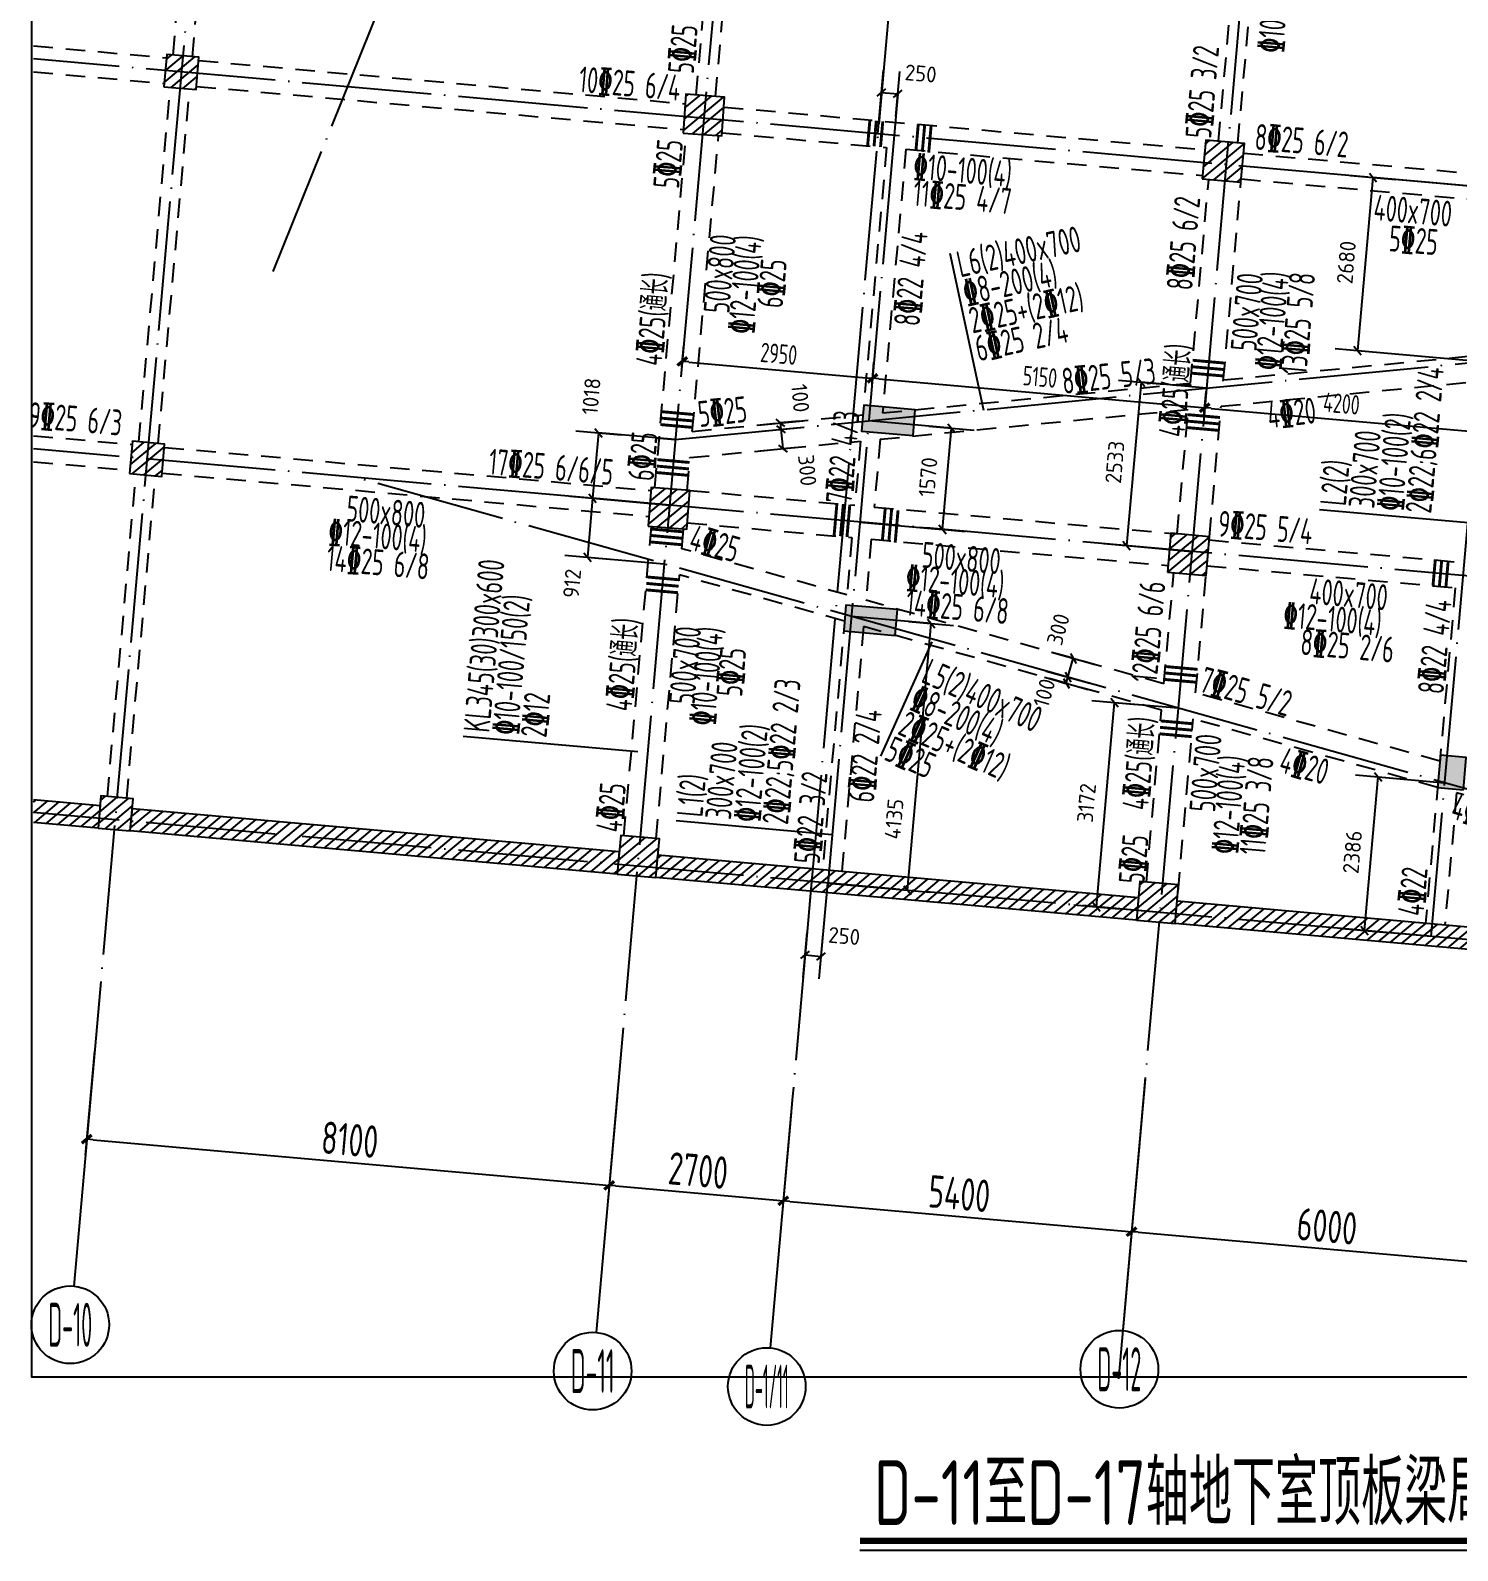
# Model space of a CAD drawing. Header units: millimetres. Extents: x 64473 to 386235, y 427387 to 703525.
# Drawn here: x 65038 to 87080, y 427574 to 451063 of the extents above; entities that cross this region are included whole.
import ezdxf
from ezdxf.enums import TextEntityAlignment as Align

# ---------------------------------------------------------------- set-up
doc = ezdxf.new("R2010")
doc.units = ezdxf.units.MM
doc.header["$LTSCALE"] = 100
doc.header["$PDMODE"] = 35
doc.header["$PDSIZE"] = 200
doc.linetypes.add('3', pattern=[5, 3, -2])
doc.linetypes.add('DOTE', pattern=[2.42, 2, -0.2, 0.02, -0.2])
for name, color, linetype in [('B-TEXT', 7, 'Continuous'), ('COLU', 7, 'Continuous'), ('DIM111', 3, 'Continuous'), ('HATCH', 254, 'Continuous'), ('h斜线-墙', 7, 'Continuous'), ('h斜线-柱', 7, 'Continuous'), ('L-AXIS', 3, 'Continuous'), ('L-dote', 253, 'DOTE'), ('L-箍筋', 1, 'Continuous'), ('PUB_DIM', 3, 'Continuous'), ('WALL', 3, 'Continuous'), ('垂直标注', 31, 'Continuous'), ('垂直钢筋', 27, 'Continuous'), ('层12000', 54, 'Continuous'), ('柱', 2, 'Continuous'), ('梁虚线', 4, '3'), ('梁说明', 2, 'Continuous'), ('水平标注', 2, 'Continuous'), ('水平钢筋', 30, 'Continuous'), ('沉降观测点', 7, 'Continuous')]:
    doc.layers.add(name, color=color, linetype=linetype)
doc.styles.add('_TCH_AXIS', font='tssdeng.shx', dxfattribs={"width": 0.7, "bigfont": 'tssdchn.shx'})
doc.styles.add('CADReader_TextStyle', font='tssdeng.shx', dxfattribs={"height": 0.2, "bigfont": 'gbcbig.shx'})
doc.styles.add('COMPLEX', font='tssdeng.shx', dxfattribs={"width": 0.7, "bigfont": 'tssdchn.shx'})
doc.styles.get("Standard").update_dxf_attribs({"font": 'tssdeng.shx', "width": 0.7, "bigfont": 'tssdchn.shx'})
doc.styles.add('TSSD_Dimension', font='Tssdeng.shx', dxfattribs={"width": 0.7, "bigfont": 'tssdchn.shx'})
doc.dimstyles.new('TSSD_100_100$0', dxfattribs={"dimtxt": 300, "dimasz": 100, "dimexe": 250, "dimexo": 250, "dimgap": 100, "dimtad": 1, "dimdec": 0, "dimzin": 0, "dimdsep": 46, "dimtxsty": 'TSSD_Dimension', "dimblk": '_tsdbk', "dimblk1": '_tsdbk', "dimblk2": '_tsdbk', "dimsah": 1, "dimcen": 0, "dimclrt": 7, "dimadec": 0, "dimazin": 0, "dimtfac": 1, "dimtdec": 0, "dimtix": 1, "dimtmove": 2, "dimatfit": 3, "dimldrblk": '_tsdbk', "dimfxl": 1, "dimtolj": 1, "dimtzin": 0, "dimarcsym": 0})
pattern_1 = [(39.931646, (-659548.43, -374800.4), (-81.517904, 97.384965), [])]
pattern_2 = [(39.931646, (-183448.6, -59234.35), (-81.517904, 97.384965), [])]

# ---------------------------------------------------------------- blocks, each defined once
blk = doc.blocks.new('_tsdbk')
blk.add_line((-1, 0), (0, 0))
at = {"const_width": 0.5}
blk.add_lwpolyline([(-0.7, -0.7), (0.7, 0.7)], dxfattribs=at)
blk = doc.blocks.new('*D851')
at = {"layer": 'Defpoints', "color": 0}
for p in [(76809, 434592), (82188, 434115), (82045, 432501)]:
    blk.add_point(p, dxfattribs=at)
at = {"layer": 'L-AXIS', "color": 0, "lineweight": -2}
for p, q in [((76787, 434343), (76644, 432729)), ((82166, 433866), (82023, 432252)), ((76766, 432969), (81945, 432510))]:
    blk.add_line(p, q, dxfattribs=at)
at = {"layer": 'L-AXIS', "color": 0, "lineweight": -2, "xscale": 100, "yscale": 100, "zscale": 100}
for p, rotation in [((76666, 432978), 174.9316457828995), ((82045, 432501), 354.9316457828995)]:
    blk.add_blockref('_tsdbk', p, dxfattribs=dict(at, rotation=rotation))
at = {"layer": 'L-AXIS', "color": 7, "insert": (79386, 433088), "char_height": 500, "attachment_point": 5, "rotation": 354.9316, "style": 'TSSD_Dimension'}
blk.add_mtext('\\A1;5400', dxfattribs=at)
blk = doc.blocks.new('_AXISO')
blk.add_circle((0, 0), 0.5)
at = {"layer": 'B-TEXT', "style": 'COMPLEX', "width": 1.450893}
blk.add_attdef('A', text='', height=0.56, dxfattribs=at).set_placement((0.249375, -0.28), (0.749375, -0.28), align=Align.FIT)
blk = doc.blocks.new('*D852')
at = {"layer": 'Defpoints', "color": 0}
for p in [(66051, 435547), (74120, 434831), (73977, 433217)]:
    blk.add_point(p, dxfattribs=at)
at = {"layer": 'L-AXIS', "color": 0, "lineweight": -2}
for p, q in [((66029, 435298), (65886, 433683)), ((74098, 434582), (73955, 432968)), ((66008, 433923), (73877, 433225))]:
    blk.add_line(p, q, dxfattribs=at)
at = {"layer": 'L-AXIS', "color": 0, "lineweight": -2, "xscale": 100, "yscale": 100, "zscale": 100}
for p, rotation in [((65908, 433932), 174.9316457828995), ((73977, 433217), 354.9316457828995)]:
    blk.add_blockref('_tsdbk', p, dxfattribs=dict(at, rotation=rotation))
at = {"layer": 'L-AXIS', "color": 7, "insert": (69973, 433923), "char_height": 500, "attachment_point": 5, "rotation": 354.9316, "style": 'TSSD_Dimension'}
blk.add_mtext('\\A1;8100', dxfattribs=at)
blk = doc.blocks.new('*D853')
at = {"layer": 'Defpoints', "color": 0}
for p in [(74120, 434831), (76809, 434592), (76666, 432978)]:
    blk.add_point(p, dxfattribs=at)
at = {"layer": 'L-AXIS', "color": 0, "lineweight": -2}
for p, q in [((74098, 434582), (73955, 432968)), ((76787, 434343), (76644, 432729)), ((74076, 433208), (76566, 432987))]:
    blk.add_line(p, q, dxfattribs=at)
at = {"layer": 'L-AXIS', "color": 0, "lineweight": -2, "xscale": 100, "yscale": 100, "zscale": 100}
for p, rotation in [((73977, 433217), 174.9316457828995), ((76666, 432978), 354.9316457828995)]:
    blk.add_blockref('_tsdbk', p, dxfattribs=dict(at, rotation=rotation))
at = {"layer": 'L-AXIS', "color": 7, "insert": (75352, 433446), "char_height": 500, "attachment_point": 5, "rotation": 354.9316, "style": 'TSSD_Dimension'}
blk.add_mtext('\\A1;2700', dxfattribs=at)
blk = doc.blocks.new('*D857')
at = {"layer": 'Defpoints', "color": 0}
for p in [(82188, 434115), (88165, 433585), (88021, 431971)]:
    blk.add_point(p, dxfattribs=at)
at = {"layer": 'L-AXIS', "color": 0, "lineweight": -2}
for p, q in [((82166, 433866), (82023, 432252)), ((88143, 433336), (87999, 431722)), ((82145, 432492), (87922, 431980))]:
    blk.add_line(p, q, dxfattribs=at)
at = {"layer": 'L-AXIS', "color": 0, "lineweight": -2, "xscale": 100, "yscale": 100, "zscale": 100}
for p, rotation in [((82045, 432501), 174.9316457828995), ((88021, 431971), 354.9316457828995)]:
    blk.add_blockref('_tsdbk', p, dxfattribs=dict(at, rotation=rotation))
at = {"layer": 'L-AXIS', "color": 7, "insert": (85064, 432585), "char_height": 500, "attachment_point": 5, "rotation": 354.9316, "style": 'TSSD_Dimension'}
blk.add_mtext('\\A1;6000', dxfattribs=at)
blk = doc.blocks.new('2013120519334455')
at = {"layer": 'HATCH'}
h = blk.add_hatch(color=256, dxfattribs=at)
h.paths.add_polyline_path([(25000, 5100), (24200, 5100), (24200, 4700), (25000, 4700)])
h.paths.add_polyline_path([(25000, 2000), (24200, 2000), (24200, 1600), (25000, 1600)])
h.paths.add_polyline_path([(15650, 6200), (15650, 6700), (15250, 6700), (15250, 6200)])
h.paths.add_polyline_path([(15650, 0), (15650, 500), (15250, 500), (15250, 0)])
h.paths.add_polyline_path([(9750, 6200), (9750, 6700), (9350, 6700), (9350, 6200)])
h.paths.add_polyline_path([(9750, 0), (9750, 500), (9350, 500), (9350, 0)])
h.paths.add_polyline_path([(800, 5100), (0, 5100), (0, 4700), (800, 4700)])
h.paths.add_polyline_path([(800, 2000), (0, 2000), (0, 1600), (800, 1600)])
at = {"layer": '柱', "color": 2}
for points in [[(9750, 6200), (9750, 6700), (9350, 6700), (9350, 6200)], [(15650, 6200), (15650, 6700), (15250, 6700), (15250, 6200)], [(800, 5100), (0, 5100), (0, 4700), (800, 4700)], [(25000, 5100), (24200, 5100), (24200, 4700), (25000, 4700)], [(800, 2000), (0, 2000), (0, 1600), (800, 1600)], [(25000, 2000), (24200, 2000), (24200, 1600), (25000, 1600)], [(9750, 0), (9750, 500), (9350, 500), (9350, 0)], [(15650, 0), (15650, 500), (15250, 500), (15250, 0)]]:
    blk.add_lwpolyline(points, close=True, dxfattribs=at)
blk = doc.blocks.new('*D882')
at = {"layer": 'Defpoints', "color": 0}
for p in [(75076, 445616), (78044, 445687), (78015, 445355)]:
    blk.add_point(p, dxfattribs=at)
at = {"layer": 'DIM111', "color": 0, "lineweight": -2}
for p, q in [((75098, 445865), (75128, 446197)), ((75205, 445939), (77945, 445696)), ((78037, 445604), (78066, 445936))]:
    blk.add_line(p, q, dxfattribs=at)
at = {"layer": 'DIM111', "color": 0, "lineweight": -2, "xscale": 100, "yscale": 100, "zscale": 100}
for p, rotation in [((75106, 445948), 174.9318423569871), ((78044, 445687), 354.931842356987)]:
    blk.add_blockref('_tsdbk', p, dxfattribs=dict(at, rotation=rotation))
at = {"layer": 'DIM111', "color": 7, "insert": (76597, 446066), "char_height": 300, "attachment_point": 5, "rotation": 354.9318, "style": 'TSSD_Dimension'}
blk.add_mtext('\\A1;2950', dxfattribs=at)
blk = doc.blocks.new('*D883')
at = {"layer": 'Defpoints', "color": 0}
for p in [(83140, 444852), (87358, 444861), (87324, 444481)]:
    blk.add_point(p, dxfattribs=at)
at = {"layer": 'DIM111', "color": 0, "lineweight": -2}
for p, q in [((83162, 445101), (83196, 445481)), ((83274, 445223), (87258, 444870)), ((87346, 444730), (87380, 445110))]:
    blk.add_line(p, q, dxfattribs=at)
at = {"layer": 'DIM111', "color": 0, "lineweight": -2, "xscale": 100, "yscale": 100, "zscale": 100}
for p, rotation in [((83174, 445232), 174.9316211074427), ((87358, 444861), 354.9316211074427)]:
    blk.add_blockref('_tsdbk', p, dxfattribs=dict(at, rotation=rotation))
at = {"layer": 'DIM111', "color": 7, "insert": (85288, 445296), "char_height": 300, "attachment_point": 5, "rotation": 354.9316, "style": 'TSSD_Dimension'}
blk.add_mtext('\\A1;4200', dxfattribs=at)
blk = doc.blocks.new('*D884')
at = {"layer": 'Defpoints', "color": 0}
for p in [(78015, 445355), (83174, 445232), (83145, 444900)]:
    blk.add_point(p, dxfattribs=at)
at = {"layer": 'DIM111', "color": 0, "lineweight": -2}
for p, q in [((78037, 445604), (78066, 445936)), ((78144, 445678), (83074, 445241)), ((83167, 445149), (83196, 445481))]:
    blk.add_line(p, q, dxfattribs=at)
at = {"layer": 'DIM111', "color": 0, "lineweight": -2, "xscale": 100, "yscale": 100, "zscale": 100}
for p, rotation in [((78044, 445687), 174.9315048922347), ((83174, 445232), 354.9315048922346)]:
    blk.add_blockref('_tsdbk', p, dxfattribs=dict(at, rotation=rotation))
at = {"layer": 'DIM111', "color": 7, "insert": (80631, 445709), "char_height": 300, "attachment_point": 5, "rotation": 354.9315, "style": 'TSSD_Dimension'}
blk.add_mtext('\\A1;5150', dxfattribs=at)

msp = doc.modelspace()

# ---------------------------------------------------------------- hatches: boundary and pattern name
at = {"layer": 'h斜线-墙'}
h = msp.add_hatch(dxfattribs=at)
h.set_pattern_fill('ANSI31', color=256, scale=40, angle=-5.06835, style=0)
h.set_pattern_definition(pattern_2)
edge = h.paths.add_edge_path()
edge.add_line((65085, 439177.6), (66114.4, 439086.3))
edge.add_line((66114.4, 439086.3), (66083.5, 438737.7))
edge.add_line((66083.5, 438737.7), (65085, 438826.2))
h = msp.add_hatch(dxfattribs=at)
h.set_pattern_fill('ANSI31', color=256, scale=40, angle=-5.06835, style=0)
h.set_pattern_definition(pattern_2)
h.paths.add_polyline_path([(66612.5, 439042.1), (74132.9, 438375.1), (74102, 438026.5), (66581.5, 438693.5)])
h = msp.add_hatch(dxfattribs=at)
h.set_pattern_fill('ANSI31', color=256, scale=40, angle=-5.06835, style=0)
h.set_pattern_definition(pattern_2)
h.paths.add_polyline_path([(74730.6, 438322.1), (82151.5, 437664), (82120.5, 437315.3), (74699.7, 437973.5)])
h = msp.add_hatch(dxfattribs=at)
h.set_pattern_fill('ANSI31', color=256, scale=40, angle=-5.06835, style=0)
h.set_pattern_definition(pattern_2)
h.paths.add_polyline_path([(82749.1, 437610.9), (87928.8, 437151.6), (87897.9, 436802.9), (82718.2, 437262.3)])
at = {"layer": 'h斜线-柱'}
h = msp.add_hatch(dxfattribs=at)
h.set_pattern_fill('ANSI31', color=256, scale=40, angle=-5.06835, style=0)
h.set_pattern_definition(pattern_1)
h.paths.add_polyline_path([(67099.4, 450192.7), (67597.5, 450148.5), (67641.7, 450646.6), (67143.6, 450690.7)])
h = msp.add_hatch(dxfattribs=at)
h.set_pattern_fill('ANSI31', color=256, scale=40, angle=-5.06835, style=0)
h.set_pattern_definition(pattern_1)
h.paths.add_polyline_path([(75117.8, 449477.1), (75715.8, 449432.9), (75760, 450031), (75161.9, 450075.2)])
h = msp.add_hatch(dxfattribs=at)
h.set_pattern_fill('ANSI31', color=256, scale=40, angle=-5.06835, style=0)
h.set_pattern_definition(pattern_1)
h.paths.add_polyline_path([(83136.5, 448770.4), (83734.1, 448717.3), (83787.2, 449315), (83189.5, 449368)])
h = msp.add_hatch(dxfattribs=at)
h.set_pattern_fill('ANSI31', color=256, scale=40, angle=-5.06835, style=0)
h.set_pattern_definition(pattern_1)
h.paths.add_polyline_path([(66569.4, 444216.2), (67067.4, 444172), (67111.6, 444670), (66613.6, 444714.2)])
h = msp.add_hatch(dxfattribs=at)
h.set_pattern_fill('ANSI31', color=256, scale=40, angle=-5.06835, style=0)
h.set_pattern_definition(pattern_1)
h.paths.add_polyline_path([(74578.9, 443401.2), (75176.9, 443357), (75221.1, 443955.1), (74623.1, 443999.3)])
h = msp.add_hatch(dxfattribs=at)
h.set_pattern_fill('ANSI31', color=256, scale=40, angle=-5.06835, style=0)
h.set_pattern_definition(pattern_1)
h.paths.add_polyline_path([(82597.6, 442694.2), (83195.3, 442641.2), (83248.3, 443238.9), (82650.6, 443291.9)])
h = msp.add_hatch(dxfattribs=at)
h.set_pattern_fill('ANSI31', color=256, scale=40, angle=-5.06835, style=0)
h.set_pattern_definition(pattern_1)
h.paths.add_polyline_path([(66083.5, 438737.7), (66581.5, 438693.5), (66625.7, 439191.5), (66127.7, 439235.7)])
h = msp.add_hatch(dxfattribs=at)
h.set_pattern_fill('ANSI31', color=256, scale=40, angle=-5.06835, style=0)
h.set_pattern_definition(pattern_1)
h.paths.add_polyline_path([(74102, 438026.5), (74699.7, 437973.5), (74752.7, 438571.1), (74155, 438624.1)])
h = msp.add_hatch(dxfattribs=at)
h.set_pattern_fill('ANSI31', color=256, scale=40, angle=-5.06835, style=0)
h.set_pattern_definition(pattern_1)
h.paths.add_polyline_path([(82120.5, 437315.3), (82718.2, 437262.3), (82771.2, 437860), (82173.5, 437913)])

# ---------------------------------------------------------------- linework, layer by layer
at = {"layer": 'COLU'}
for points in [[(67099.4, 450192.7), (67597.5, 450148.5), (67641.7, 450646.6), (67143.6, 450690.7)], [(75117.8, 449477.1), (75715.8, 449432.9), (75760, 450031), (75161.9, 450075.2)], [(83136.5, 448770.4), (83734.1, 448717.3), (83787.2, 449315), (83189.5, 449368)], [(66569.4, 444216.2), (67067.4, 444172), (67111.6, 444670), (66613.6, 444714.2)], [(74578.9, 443401.2), (75176.9, 443357), (75221.1, 443955.1), (74623.1, 443999.3)], [(82597.6, 442694.2), (83195.3, 442641.2), (83248.3, 443238.9), (82650.6, 443291.9)], [(66083.5, 438737.7), (66581.5, 438693.5), (66625.7, 439191.5), (66127.7, 439235.7)], [(74102, 438026.5), (74699.7, 437973.5), (74752.7, 438571.1), (74155, 438624.1)], [(82120.5, 437315.3), (82718.2, 437262.3), (82771.2, 437860), (82173.5, 437913)]]:
    msp.add_lwpolyline(points, close=True, dxfattribs=at)
at = {"layer": 'L-AXIS'}
for p, q in [((66051.4, 435546.6), (65706.8, 431660.9)), ((74119.8, 434831), (73775.2, 430945.4)), ((82254.1, 434859.5), (81909.5, 430973.9)), ((76809.2, 434592.5), (76464.6, 430706.8)), ((82188.1, 434115.4), (81843.5, 430229.8))]:
    msp.add_line(p, q, dxfattribs=at)
at = {"layer": 'L-dote', "ltscale": 10}
for p, q in [((86104.5, 478272.9), (82188.1, 434115.4)), ((80456.2, 475712.5), (76809.2, 434592.5)), ((68787.1, 447336.2), (75603.2, 464245.2)), ((67834.4, 455649.1), (66051.4, 435546.6)), ((75902.7, 454933.5), (74119.8, 434831)), ((107387.6, 446870.5), (65085, 450622.3)), ((107387.6, 440846.9), (65085, 444598.8)), ((107387.6, 435224.9), (65085, 438976.8))]:
    msp.add_line(p, q, dxfattribs=at)
at = {"layer": 'L-dote', "color": 1, "ltscale": 10}
for p, q in [((78378.5, 449443.3), (77346.7, 437809.5)), ((87692, 448617.3), (86667.2, 437062.7)), ((74998.7, 444741.1), (89276.7, 446123.7)), ((88640, 438944.7), (70052.2, 444158.2))]:
    msp.add_line(p, q, dxfattribs=at)
at = {"layer": 'L-箍筋', "const_width": 44.9}
for points in [[(78003.6, 449675.7), (77968.9, 449284.4)], [(78102.5, 449666.9), (78067.5, 449272.9)], [(78202.9, 449658), (78167.7, 449261.3)], [(78750.3, 449609.4), (78713.8, 449197.8)], [(78849.8, 449600.6), (78813.1, 449186.2)], [(78949.4, 449591.7), (78912.4, 449174.7)], [(82979.3, 445866.2), (83477.4, 445822.1)], [(82988.1, 445965.8), (83486.2, 445921.7)], [(82970.5, 445766.6), (83468.5, 445722.4)], [(74785.9, 445171.6), (75284, 445127.4)], [(82913.6, 445125.5), (83411.7, 445081.3)], [(74768.2, 444972.4), (75266.3, 444928.2)], [(74777.1, 445072), (75275.1, 445027.8)], [(82896, 444926.3), (83394, 444882.1)], [(82904.8, 445025.9), (83402.8, 444981.7)], [(74720.2, 444430.9), (75218.3, 444386.7)], [(74702.6, 444231.6), (75200.6, 444187.5)], [(74711.4, 444331.2), (75209.4, 444287.1)], [(77495, 443756.9), (77450.8, 443258.7)], [(77593.6, 443745.5), (77549.4, 443247.2)], [(77693.7, 443733.8), (77649.5, 443235.6)], [(78239.8, 443670.3), (78195.7, 443172.1)], [(78339.1, 443658.8), (78295, 443160.5)], [(78438.4, 443647.2), (78394.2, 443149)], [(74616.3, 443259), (75114.3, 443214.8)], [(74625.1, 443358.6), (75123.2, 443314.4)], [(74607.4, 443159.4), (75105.5, 443115.2)], [(86736.1, 442887.1), (86700.1, 442480.9)], [(86834.7, 442875.7), (86798.9, 442472.2)], [(86934.9, 442864), (86899.3, 442463.3)], [(74550.6, 442518.3), (75048.6, 442474.1)], [(74559.4, 442617.9), (75057.5, 442573.7)], [(74541.8, 442418.7), (75039.8, 442374.5)], [(82559.6, 441134.2), (83057.7, 441090)], [(82568.5, 441233.8), (83066.5, 441189.6)], [(82550.8, 441034.6), (83048.8, 440990.4)], [(82493.9, 440393.5), (82992, 440349.3)], [(82476.3, 440194.2), (82974.3, 440150.1)], [(82485.1, 440293.8), (82983.1, 440249.7)]]:
    msp.add_lwpolyline(points, dxfattribs=at)
at = {"layer": 'PUB_DIM', "color": 254, "linetype": 'Continuous', "true_color": 0xd6d6d6}
for points in [[(78154, 449754.9), (78215.8, 450452.2)], [(78404.2, 449732.7), (78466, 450430)], [(78117.8, 450047.4), (78252, 450159.7)], [(78128.3, 449465.5), (78184.9, 450103.5), (78435.1, 450081.3), (78378.5, 449443.3)], [(78368, 450025.2), (78502.2, 450137.5)], [(85424.6, 448818.4), (86121.8, 448756.6)], [(87692, 448617.3), (85773.2, 448787.5), (85536.4, 446117.5), (87455.2, 445947.3)], [(85717.1, 448854.6), (85829.4, 448720.4)], [(85187.8, 446148.4), (85885, 446086.6)], [(85480.2, 446184.6), (85592.6, 446050.4)], [(81844.3, 445658), (82541.5, 445595)], [(83201, 445535.4), (82192.9, 445626.5), (81964.9, 443103.3), (82973, 443012.3)], [(82136.8, 445693.7), (82248.9, 445559.3)], [(73462.3, 444877.4), (74159.6, 444815.6)], [(73754.8, 444913.6), (73867.1, 444779.4)], [(76271, 444964.8), (76967.7, 445032.2)], [(76280.6, 444865.2), (76977.4, 444932.7)], [(76551.8, 445054.2), (76686.9, 444942.9)], [(76561.5, 444954.6), (76696.5, 444843.4)], [(76911.9, 445026.8), (76619.4, 444998.5), (76629, 444899), (76657.9, 444600.4), (76950.4, 444628.7)], [(77848.5, 443466.8), (79125.3, 443353.5), (79264, 444917.2), (77987.1, 445030.5)], [(78915.4, 444948.2), (79612.6, 444886.3)], [(79207.8, 444984.4), (79320.2, 444850.2)], [(74998.7, 444741.1), (73810.9, 444846.5), (73721, 443832.8), (74908.8, 443727.5)], [(76590.4, 444656), (76725.5, 444544.8)], [(76309.5, 444566.7), (77006.3, 444634.1)], [(73372.4, 443863.8), (74069.7, 443801.9)], [(73372.4, 443863.8), (74069.7, 443801.9)], [(74908.8, 443727.5), (73721, 443832.8), (73640.4, 442924), (74828.2, 442818.7)], [(73664.9, 443899.9), (73777.2, 443765.8)], [(73664.9, 443899.9), (73777.2, 443765.8)], [(78776.7, 443384.5), (79474, 443322.6)], [(79069.2, 443420.6), (79181.5, 443286.4)], [(81616.4, 443134.8), (82313.5, 443071.9)], [(81908.9, 443170.5), (82021, 443036.2)], [(73291.8, 442954.9), (73989.1, 442893.1)], [(73584.3, 442991.1), (73696.6, 442856.9)], [(77353.7, 437888.7), (78582.9, 437779.7), (78948.2, 441898.8), (77719.1, 442007.8)], [(78599.6, 441929.8), (79296.9, 441867.9)], [(78892.1, 441965.9), (79004.4, 441831.7)], [(80807, 441453.3), (81481, 441264.2)], [(80942.7, 440999.8), (81036, 440973.6), (81063, 441069.9), (81144, 441358.8), (81050.7, 441385)], [(81101.2, 441435.1), (81186.9, 441282.5)], [(80726, 441164.4), (81400, 440975.4)], [(81020.2, 441146.2), (81105.9, 440993.6)], [(80699, 441068.2), (81373, 440879.1)], [(80993.1, 441049.9), (81078.9, 440897.3)], [(81433.4, 440711.1), (82130.7, 440649.2)], [(82482.4, 437433.8), (81501.9, 437520.8), (81782.1, 440680.2), (82762.6, 440593.2)], [(81725.9, 440747.3), (81838.2, 440613.1)], [(85505.4, 439560.7), (86202.7, 439498.8)], [(86667.2, 437062.7), (85643.3, 437153.5), (85854, 439529.8), (86877.9, 439438.9)], [(85797.9, 439596.8), (85910.2, 439462.7)], [(77103.5, 437910.9), (77003, 436777.1), (77253.2, 436754.9), (77353.7, 437888.7)], [(78526.7, 437846.8), (78639.1, 437712.6)], [(78234.3, 437810.6), (78931.5, 437748.8)], [(81153.2, 437551.7), (81850.5, 437489.9)], [(81445.7, 437587.9), (81558, 437453.7)], [(85294.7, 437184.4), (85991.9, 437122.6)], [(85587.1, 437220.6), (85699.5, 437086.4)], [(76972.1, 436428.5), (77033.9, 437125.7)], [(77222.2, 436406.3), (77284.1, 437103.5)], [(76935.9, 436720.9), (77070.1, 436833.2)], [(77186.1, 436698.8), (77320.3, 436811.1)]]:
    msp.add_lwpolyline(points, dxfattribs=at)
at = {"layer": 'WALL'}
msp.add_lwpolyline([(65085, 439177.6), (66114.4, 439086.3), (66083.5, 438737.7), (65085, 438826.2)], dxfattribs=at)
for points in [[(66612.5, 439042.1), (74132.9, 438375.1), (74102, 438026.5), (66581.5, 438693.5)], [(74730.6, 438322.1), (82151.5, 437664), (82120.5, 437315.3), (74699.7, 437973.5)], [(82749.1, 437610.9), (87928.8, 437151.6), (87897.9, 436802.9), (82718.2, 437262.3)]]:
    msp.add_lwpolyline(points, close=True, dxfattribs=at)
at = {"layer": '垂直标注', "color": 6}
msp.add_line((84947.3, 443662.2), (87241.6, 443458.7), dxfattribs=at)
at = {"layer": '垂直标注'}
for p, q in [((71720.2, 440159.6), (74420.5, 439920.1)), ((75009.5, 438853.5), (77416.8, 438640))]:
    msp.add_line(p, q, dxfattribs=at)
at = {"layer": '层12000', "color": 30, "linetype": '3'}
for p, q in [((74681.9, 443998.4), (75167.8, 449476.9)), ((75260.9, 444867), (75665.8, 449433.1)), ((78261.2, 449252.9), (77894.9, 445122)), ((78560.1, 449226.4), (78198.7, 445151.5)), ((82956.8, 445612.2), (83236.1, 448761.3)), ((83461.4, 445642.6), (83734.2, 448717.5)), ((83463.1, 445661.2), (87362.9, 446038.9)), ((78198.7, 445151.5), (82956.8, 445612.2)), ((83427.2, 445255.9), (87326.9, 445633.5)), ((75260.9, 444867), (77894.9, 445122)), ((78162.7, 444746.1), (82920.8, 445206.9)), ((82750.2, 443282.8), (82920.8, 445206.9)), ((83248.3, 443239), (83427.2, 445255.9)), ((75224.9, 444461.6), (77858.9, 444716.7)), ((77858.9, 444716.7), (77770.9, 443724.6)), ((78162.7, 444746.1), (78069.8, 443698.1)), ((75179.9, 443954.6), (75224.9, 444461.6)), ((75221.1, 443955.1), (77770.9, 443724.6)), ((78069.8, 443698.1), (82750, 443283)), ((74204.8, 438619.7), (74628.6, 443397.6)), ((75100.1, 443054), (75127.3, 443360.7)), ((75184, 443452.8), (77726.8, 443226.6)), ((77648.1, 442339.3), (75100.1, 443054)), ((77726.8, 443226.6), (77648.1, 442339.3)), ((78025.6, 443200.1), (77941.9, 442256.9)), ((78025.6, 443200.1), (82606.4, 442793.8)), ((74702.9, 438575.6), (75064.1, 442648.6)), ((77612.1, 441934), (75064.1, 442648.6)), ((82544.7, 440965.9), (82697.2, 442685.4)), ((83034.5, 440828.5), (83204.1, 442741)), ((87044.6, 442450.4), (86806.9, 439770.4)), ((82544.7, 440965.9), (77941.9, 442256.9)), ((77621.1, 442035.3), (77271.8, 438096.7)), ((77906, 441851.5), (77570.6, 438070.2)), ((82508.8, 440560.6), (77906, 441851.5)), ((86806.9, 439770.4), (83034.5, 440828.5)), ((82273.1, 437904.1), (82508.8, 440560.6)), ((82762.3, 437759.5), (82998.5, 440423.2)), ((86771, 439365.1), (82998.5, 440423.2)), ((86780, 439466.4), (86585.2, 437270.7)), ((87064.8, 439282.7), (86884.1, 437244.2)), ((88141.2, 438980.8), (87064.8, 439282.7)), ((87069.8, 439338.6), (87069, 439329.6))]:
    msp.add_line(p, q, dxfattribs=at)
at = {"layer": '层12000', "color": 254}
for p, q in [((74699.9, 444767.6), (74998.7, 444741.1)), ((74529.4, 442845.2), (74828.2, 442818.7))]:
    msp.add_line(p, q, dxfattribs=at)
msp.add_lwpolyline([(65058.5, 478278.6), (107387.9, 478278.6), (107387.9, 430253.3), (65058.5, 430253.3)], close=True, dxfattribs=at)
at = {"layer": '梁虚线'}
for p, q in [((67242.8, 450681.8), (67653.8, 455414.2)), ((67541.6, 450655.6), (67952.6, 455388.1)), ((75320.2, 450063.5), (75731.2, 454697.6)), ((75619.4, 450041.4), (76030, 454671.4)), ((83388.7, 449350.3), (83799.5, 453982)), ((83687.5, 449323.8), (84098.4, 453955.8)), ((65085, 450823.1), (67139, 450641)), ((67637, 450596.8), (75151.2, 449929.5)), ((65085, 450421.6), (67104.1, 450242.5)), ((66713.1, 444705.2), (67199, 450183.7)), ((67012, 444679), (67497.9, 450157.5)), ((67602.1, 450198.3), (75121.7, 449530.6)), ((75748.7, 449878), (83176.2, 449218.6)), ((75719.2, 449479.1), (78261.2, 449252.9)), ((78560.1, 449226.4), (83140.9, 448820.2)), ((83773.7, 449165.6), (89252.2, 448679.7)), ((83738.8, 448767.1), (87574.7, 448426.9)), ((65085, 444799.6), (66608.9, 444664.4)), ((67106.9, 444620.2), (74619.7, 443953.9)), ((65085, 444398), (66574, 444265.9)), ((66227.2, 439225.7), (66669, 444207.1)), ((66526, 439199.6), (66967.8, 444181)), ((67072.1, 444221.8), (74590.2, 443554.2)), ((83243.6, 443189.1), (87080, 442848.8)), ((83208.7, 442790.6), (87044.6, 442450.4))]:
    msp.add_line(p, q, dxfattribs=at)
at = {"layer": '梁说明', "const_width": 100}
msp.add_lwpolyline([(93552.4, 427723.8), (77850.1, 427723.8)], dxfattribs=at)
at = {"layer": '梁说明'}
msp.add_lwpolyline([(93552.4, 427573.8), (77850.1, 427573.8)], dxfattribs=at)
at = {"layer": '水平标注', "color": 6}
for p, q in [((79235.6, 447622.1), (79759.1, 445193)), ((78171.2, 439850.4), (78963, 441614.2))]:
    msp.add_line(p, q, dxfattribs=at)

# ---------------------------------------------------------------- block references
at = {"layer": 'L-AXIS'}
ref = msp.add_blockref('_AXISO', (65653.8, 431063.3), dxfattribs=dict(at, xscale=1199.999999999998, yscale=1200, zscale=1200, rotation=359.9996457873791))
ref.add_attrib('A', 'D-10', dxfattribs={"color": 7, "height": 678.82, "rotation": 359.99965, "style": '_TCH_AXIS', "width": 0.272727}).set_placement((65314.4, 430723.9), (65993.2, 430723.9), align=Align.FIT)
ref = msp.add_blockref('_AXISO', (73722.1, 430347.7), dxfattribs=dict(at, xscale=1199.999999999998, yscale=1200, zscale=1200, rotation=359.9996457873791))
ref.add_attrib('A', 'D-11', dxfattribs={"color": 7, "height": 678.82, "rotation": 359.99965, "style": '_TCH_AXIS', "width": 0.308824}).set_placement((73382.7, 430008.3), (74061.6, 430008.3), align=Align.FIT)
ref = msp.add_blockref('_AXISO', (81856.5, 430376.3), dxfattribs=dict(at, xscale=1199.999999999998, yscale=1200, zscale=1200, rotation=359.9996457873791))
ref.add_attrib('A', 'D-12', dxfattribs={"color": 7, "height": 678.82, "rotation": 359.99965, "style": '_TCH_AXIS', "width": 0.337662}).set_placement((81517.1, 430036.8), (82195.9, 430036.8), align=Align.FIT)
ref = msp.add_blockref('_AXISO', (76411.6, 430109.2), dxfattribs=dict(at, xscale=1199.999999999998, yscale=1200, zscale=1200, rotation=359.9996457873791))
ref.add_attrib('A', 'D-1/11', dxfattribs={"color": 7, "height": 678.82, "rotation": 359.99965, "style": '_TCH_AXIS', "width": 0.198113}).set_placement((76072.2, 429769.8), (76751, 429769.8), align=Align.FIT)
at = {"layer": '沉降观测点', "rotation": 354.931621106704}
msp.add_blockref('2013120519334455', (77457.5, 440191.1), dxfattribs=at)

# ---------------------------------------------------------------- texts
at = {"layer": 'PUB_DIM', "color": 7, "style": 'CADReader_TextStyle'}
for s, rotation, p in [('250', 354.93165, (78789.3, 450396.3)), ('2680', 84.93162, (85362, 447478.5)), ('1018', 84.93164, (73700, 445409.9)), ('100', 275.53103, (76929, 445380.2)), ('2533', 84.8377, (81786.1, 444391.4)), ('300', 275.53103, (77037, 444265.4)), ('1570', 84.93162, (78901.8, 444161.4)), ('912', 84.93165, (73404, 442517.4)), ('300', 74.3322, (80911.8, 441808.2)), ('100', 74.3322, (80696.8, 440825.9)), ('3172', 444.93164, (81349.1, 439126.5)), ('4135', 444.93164, (78376.4, 438877.7)), ('2386', 444.93164, (85455.8, 438367.6)), ('250', 354.93165, (77607.4, 437069.8))]:
    msp.add_text(s, height=245, rotation=rotation, dxfattribs=at).set_placement(p, align=Align.MIDDLE)
at = {"layer": '垂直标注', "color": 6, "width": 0.65}
for s, height, p in [('2%%13222;6%%13222 2/4', 401, (86671.9, 443589.8)), ('%%13210-100(2)', 402, (86232.6, 443628.7)), ('300x700', 401, (85793.2, 443667.7)), ('2%%13222;5%%13222 2/3', 401, (76738.4, 438780.9)), ('%%13212-100(2)', 402, (76298, 438819.9)), ('300x700', 401, (75857.5, 438859))]:
    msp.add_text(s, height=height, rotation=84.93163, dxfattribs=at).set_placement(p)
at = {"layer": '垂直标注', "color": 1, "width": 0.65}
for s, height, p in [('L2(2)', 401, (85353.8, 443706.7)), ('KL345(30)300x600', 403, (72127.7, 440204.2)), ('L1(2)', 401, (75417, 438898.1))]:
    msp.add_text(s, height=height, rotation=84.93163, dxfattribs=at).set_placement(p)
at = {"layer": '垂直标注', "width": 0.65}
for s, height, p in [('%%13210-100/150(2)', 402, (72568.2, 440165.1)), ('2%%13212', 401, (73008.6, 440126))]:
    msp.add_text(s, height=height, rotation=84.93163, dxfattribs=at).set_placement(p)
at = {"layer": '垂直钢筋', "color": 6, "width": 0.65}
for s, rotation, p in [('%%13210-100(2)', 84.93177, (84383.4, 450703.9)), ('5%%13325 3/2', 84.93163, (75281, 450382.8)), ('5%%13325 3/2', 84.93177, (83272.7, 449381.5)), ('5%%13325 ', 84.93163, (75053.7, 448608.2)), ('8%%13325 6/2', 84.93164, (82980.7, 447037.1)), ('8%%13322 4/4', 84.93164, (78770, 446483.5)), ('500x800', 84.93164, (75831.4, 446678.7)), ('%%13212-100(4)', 84.93164, (76203.9, 446361.3)), ('6%%13325 ', 84.93164, (76656, 446762)), ('4%%13325(通长)', 84.93163, (74786.3, 445870)), ('500x700', 84.93163, (83971.3, 446095.6)), ('%%13212-100(4)', 84.93164, (84344.2, 445801.2)), ('13%%13325 5/8', 84.93164, (84745.7, 445733.9)), ('4%%13325(通长)', 84.93163, (82860, 444769.2)), ('7%%13322 4/3', 84.93163, (77720.1, 443740.8)), ('6%%13325', 84.93163, (74662.2, 444091)), ('12%%13325 6/6', 84.93164, (82434, 440977.6)), ('8%%13322 4/4', 84.93163, (86862.5, 440796.9)), ('4%%13325(通长)', 84.93163, (74323.3, 440532.7)), ('500x700', 84.93163, (75294.6, 440636.5)), ('%%13210-100(4)', 84.93163, (75608.3, 440312.5)), ('5%%13325', 84.93163, (76029, 440757.4)), ('6%%13322 2/4', 84.93164, (78064.5, 439122.3)), ('4%%13325(通长)', 84.93163, (82299.6, 439005.1)), ('500x700', 84.93163, (83333.7, 438973.6)), ('%%13212-100(4)', 84.93163, (83673.7, 438326.1)), ('11%%13325 3/8', 84.93163, (84108.4, 438309.9)), ('5%%13322 3/2', 84.93163, (77226.3, 438173.1)), ('4%%13325', 84.93163, (74171.4, 438661.7)), ('5%%13325', 84.93163, (82242.5, 437865)), ('4%%13322', 84.93163, (86553.8, 437369.7))]:
    msp.add_text(s, height=400, rotation=rotation, dxfattribs=at).set_placement(p)
at = {"layer": '梁说明', "text_generation_flag": 6, "width": 0.7}
msp.add_text('D-11至D-17轴地下室顶板梁局部修改平面图', height=1000, rotation=180, dxfattribs=at).set_placement((78069.5, 427970))
at = {"layer": '水平标注', "color": 1, "width": 0.65}
msp.add_text('L6(2)400x700', height=403, rotation=12.16204, dxfattribs=at).set_placement((79399.3, 447245.1))
at = {"layer": '水平标注', "color": 6, "width": 0.65}
for s, height, rotation, p in [('%%1328-200(4)', 402, 12.16204, (79492.7, 446811.8)), ('2%%13325+(2%%13312)', 401, 12.16204, (79586.1, 446378.4)), ('6%%13325 2/4', 401, 12.16204, (79679.5, 445945.1)), ('L5(2)400x700', 403, 335.82479, (78775.4, 441000.5)), ('%%1328-200(4)', 402, 335.82479, (78594.8, 440598.1)), ('2%%13325+(2%%13312)', 401, 335.82479, (78414.1, 440195.6)), ('5%%13325', 401, 335.82479, (78204.5, 439801.9))]:
    msp.add_text(s, height=height, rotation=rotation, dxfattribs=at).set_placement(p)
at = {"layer": '水平钢筋', "color": 6, "width": 0.65}
for s, rotation, p in [('10%%13325 6/4', 354.93169, (73496.8, 450110.9)), ('8%%13325 6/2', 354.93169, (83934.7, 449223)), ('%%13210-100(4)', 354.93163, (78661.3, 448772.3)), ('11%%13325 4/7', 354.93169, (78659.6, 448354.2)), ('400x700', 354.93159, (85771.2, 448131.8)), ('5%%13325', 354.93159, (86009, 447653.3)), ('8%%13325 5/3 ', 6.46247, (80992.6, 445441.8)), ('5%%13325 ', 6.46247, (75374.2, 444931.6)), ('4%%13320', 6.46247, (84167.4, 444912.9)), ('17%%13325 6/6/5', 354.93162, (72105, 444204.5)), ('500x800', 354.9317, (69906.7, 443479.9)), ('%%13212-100(4)', 354.9317, (69624.7, 443124.2)), ('9%%13325 5/4', 354.93162, (83367.8, 443246.5)), ('4%%13325 ', 343.98629, (75188, 443045.9)), ('14%%13325 6/8', 354.9317, (69599.9, 442714.3)), ('500x800', 354.9317, (78793, 442765.2)), ('%%13212-100(4)', 354.93162, (78545.4, 442419.8)), ('400x700', 354.93162, (84779.2, 442204.7)), ('14%%13325 6/8', 354.93162, (78548.4, 442024.5)), ('%%13212-100(4)', 354.93162, (84373.6, 441838.2)), ('8%%13325 2/6', 354.93162, (84640.8, 441418.2)), ('7%%13325 5/2 ', 343.98629, (83069.9, 440851.7)), ('4%%13320', 343.98629, (84300, 439608.4)), ('4%%13320', 343.98629, (86953.5, 438891.5))]:
    msp.add_text(s, height=400, rotation=rotation, dxfattribs=at).set_placement(p)
at = {"layer": '水平钢筋', "color": 0, "width": 0.65}
msp.add_text('9%%13325 6/3', height=400, rotation=354.9317, dxfattribs=at).set_placement((64996.7, 444925.2))

# ---------------------------------------------------------------- dimensions: what is measured, and where the dimension line sits
at = {"layer": 'DIM111'}
for p1, p2, distance, picture, middle in [((75076.3, 445615.7), (78014.9, 445355.1), 333.2, '*D882', (76597.1, 446066.3)), ((78014.9, 445355.1), (83144.6, 444900.1), 333.2, '*D884', (80631.3, 445708.5)), ((83140.4, 444852.3), (87324.1, 444481.2), 381.2, '*D883', (85288, 445295.5))]:
    dim = msp.add_aligned_dim(p1=p1, p2=p2, distance=distance, dimstyle='TSSD_100_100$0', dxfattribs=at)
    dim.commit()
    dim.dimension.update_dxf_attribs({"geometry": picture, "text_midpoint": middle})
at = {"layer": 'L-AXIS'}
for base, p1, p2, picture, middle in [((73976.6, 433216.6), (66051.4, 435546.6), (74119.8, 434831), '*D852', (69973.3, 433923)), ((76666, 432978), (74119.8, 434831), (76809.2, 434592.5), '*D853', (75352.2, 433445.9)), ((82044.9, 432501), (76809.2, 434592.5), (82188.1, 434115.4), '*D851', (79386.4, 433088.1)), ((88021.5, 431970.9), (82188.1, 434115.4), (88164.6, 433585.3), '*D857', (85064.1, 432584.6))]:
    dim = msp.add_linear_dim(base=base, p1=p1, p2=p2, angle=354.93165, dimstyle='TSSD_100_100$0', override={"dimtxt": 500}, dxfattribs=at)
    dim.commit()
    dim.dimension.update_dxf_attribs({"geometry": picture, "text_midpoint": middle})

doc.saveas('drawing.dxf')
